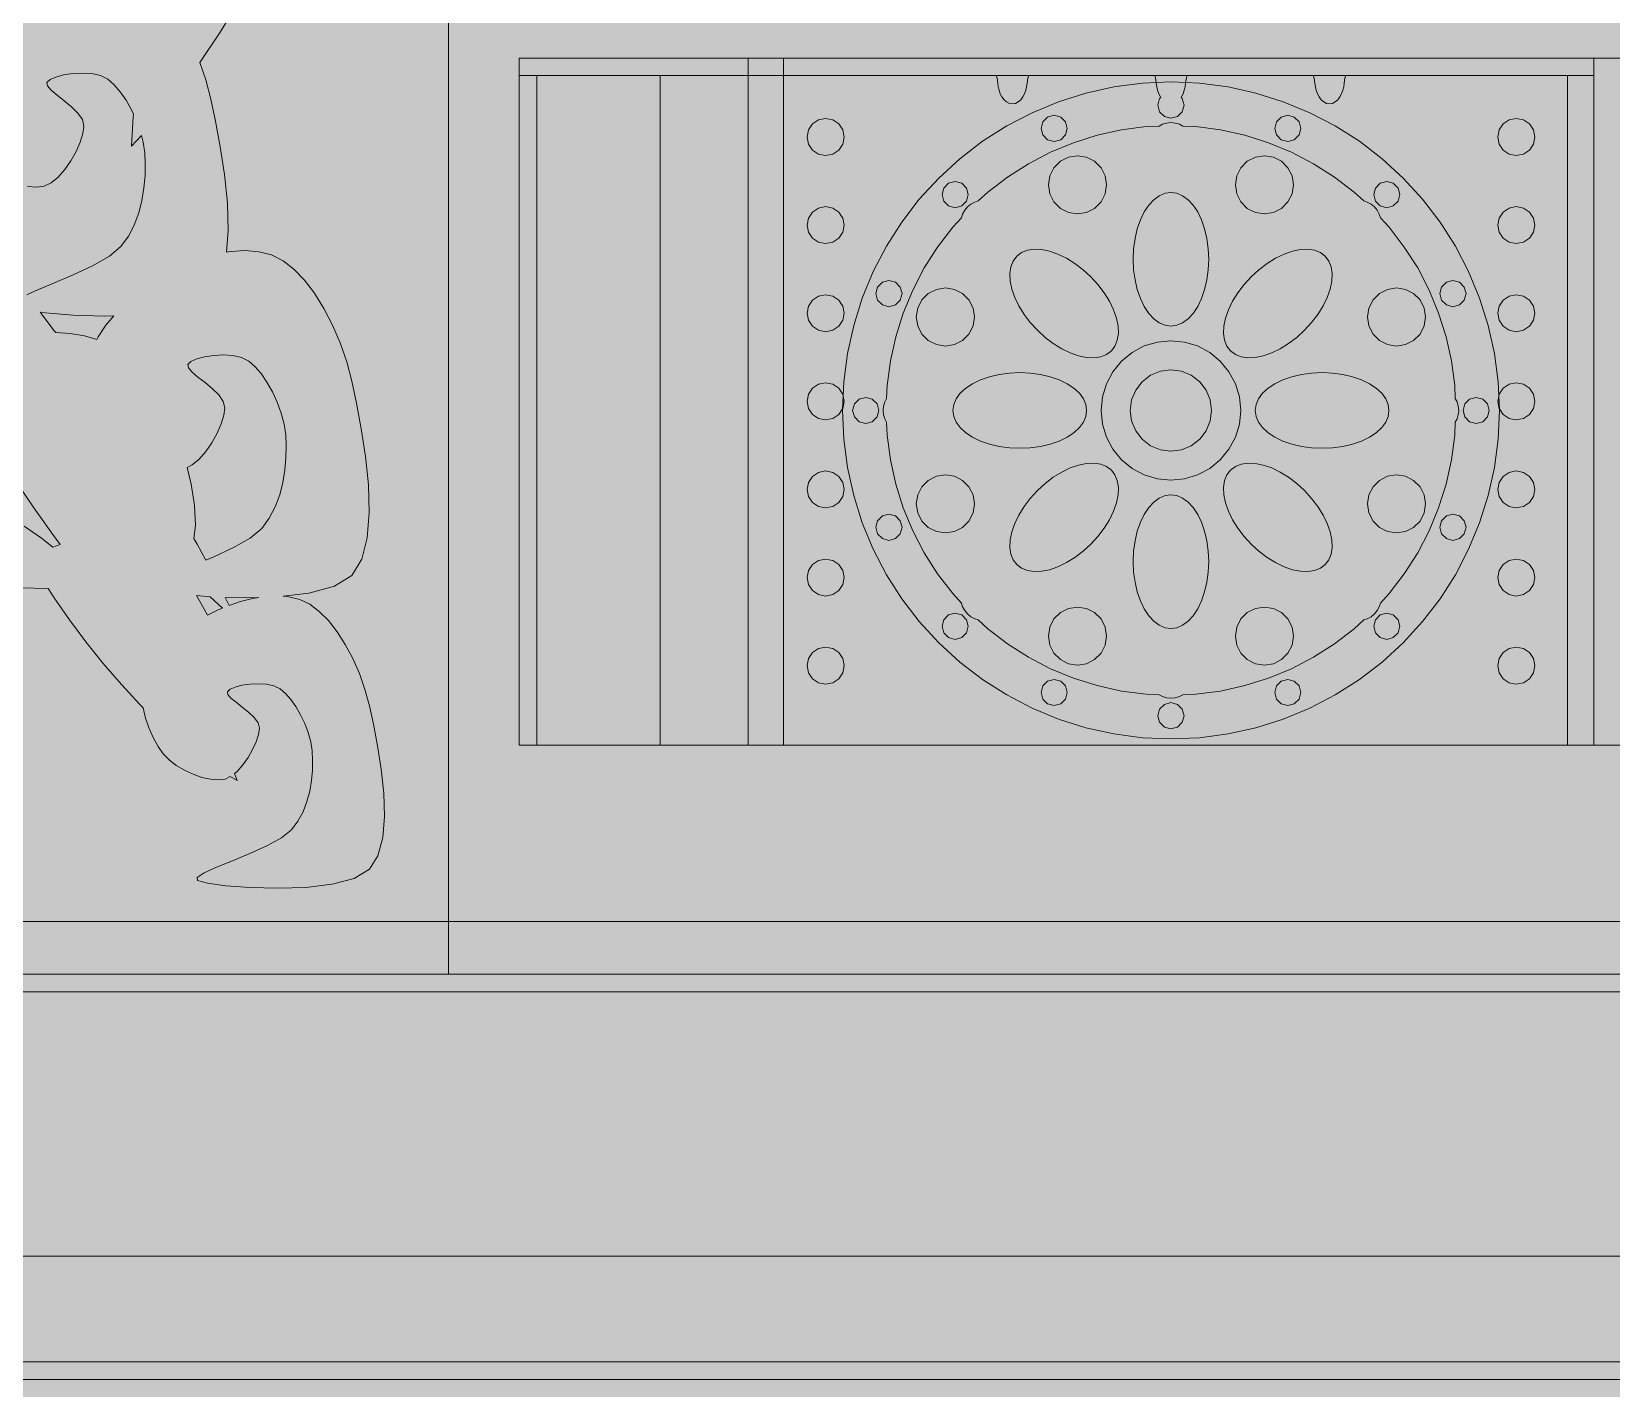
# Model space of a CAD drawing. Header units: millimetres. Extents: x -2412 to 16214, y -1176 to 12015.
# Drawn here: x 1608 to 2977, y 3275 to 4450 of the extents above; entities that cross this region are included whole.
import ezdxf

# ---------------------------------------------------------------- set-up
doc = ezdxf.new("R2010")
doc.units = ezdxf.units.MM
for name, color, linetype, lineweight, true_color in [('00_WHITE_BACKGROUND', 7, 'Continuous', 18, 0xffffff), ('02_CORNICES', 7, 'Continuous', 18, 0x000000), ('03_FRAMES_DOORS', 7, 'Continuous', 18, 0x000000), ('06_ORNAMENT', 7, 'Continuous', 18, 0x000000), ('07_RAILINGS', 7, 'Continuous', 18, 0x000000)]:
    doc.layers.add(name, color=color, linetype=linetype, lineweight=lineweight, true_color=true_color)

msp = doc.modelspace()

# ---------------------------------------------------------------- linework, layer by layer
at = {"layer": '00_WHITE_BACKGROUND', "lineweight": 18, "true_color": 0xffffff}
msp.add_solid([(-2412.2137, -1175.5725), (16213.7405, -1175.5725), (-2412.2137, 12015.2672), (16213.7405, 12015.2672)], dxfattribs=at)
at = {"layer": '02_CORNICES', "color": 7, "lineweight": 18, "true_color": 0x000000}
for points in [[(1389.313, 3679.3893), (1969.4656, 3679.3893), (3984.7328, 3679.3893), (4564.8855, 3679.3893)], [(5114.5038, 3633.5878), (5114.5038, 3618.3206), (854.9618, 3618.3206), (854.9618, 3633.5878)], [(1389.313, 3633.5878), (1969.4656, 3633.5878)], [(5137.4046, 3389.313), (5068.7023, 3297.7099), (885.4962, 3297.7099), (824.4275, 3379.1298)], [(5137.4046, 3389.313), (5145.0382, 3389.313), (5145.0382, 3282.4427), (824.4275, 3282.4427), (824.4275, 3379.1298)], [(824.4275, 3379.1298), (824.4275, 3389.313), (5137.4046, 3389.313)]]:
    msp.add_lwpolyline(points, dxfattribs=at)
at = {"layer": '03_FRAMES_DOORS', "color": 7, "lineweight": 18, "true_color": 0x000000}
for points in [[(2045.8015, 4412.2137), (2045.8015, 3832.0611), (2152.6718, 3832.0611)], [(2152.6718, 4412.2137), (2152.6718, 3832.0611)], [(2259.542, 4412.2137), (2259.542, 3832.0611)], [(2938.9313, 4412.2137), (2938.9313, 3832.0611)], [(2152.6718, 3832.0611), (2229.0076, 3832.0611), (2259.542, 3832.0611)], [(2259.542, 3832.0611), (2938.9313, 3832.0611)], [(2938.9313, 3832.0611), (2961.8321, 3832.0611)]]:
    msp.add_lwpolyline(points, dxfattribs=at)
at = {"layer": '06_ORNAMENT', "color": 7, "lineweight": 18, "true_color": 0x000000}
for points in [[(1597.6641, 3968.4275), (1622.4275, 3967.9847), (1627.6031, 3959.9237), (1640.8092, 3940.8397), (1655.0382, 3921.7252), (1670.0916, 3902.8702), (1685.8473, 3884.5496), (1702.1374, 3867.0382), (1704.7634, 3864.4733), (1706.8855, 3855.4198), (1709.9389, 3846.5649), (1713.6489, 3838.3053), (1717.8015, 3830.916), (1722.1374, 3824.7328), (1727.1908, 3819.4351), (1733.4351, 3814.5954), (1740.5191, 3810.3664), (1748.0611, 3806.8702), (1755.7099, 3804.229), (1763.1145, 3802.5802), (1769.9084, 3802.0458), (1775.7252, 3802.7481), (1780.2748, 3804.8397), (1786.2595, 3801.5267), (1783.8473, 3807.4962), (1786.1985, 3809.3893), (1791.1603, 3814.9466), (1795.6947, 3821.374), (1799.5878, 3828.229), (1802.6565, 3835.0382), (1804.687, 3841.3588), (1805.4962, 3846.7176), (1804.2748, 3851.4656), (1800.8702, 3856.1985), (1796.0611, 3860.8092), (1790.6107, 3865.1908), (1785.2824, 3869.2519), (1780.8397, 3872.8855), (1778.0611, 3875.9847), (1777.7099, 3878.4733), (1780.0305, 3880.5649), (1784.3817, 3882.458), (1790.229, 3884), (1797.0687, 3885.0382), (1804.3206, 3885.4046), (1811.4809, 3884.9466), (1818, 3883.4962), (1823.3588, 3880.916), (1828, 3876.9924), (1832.626, 3871.771), (1837.0992, 3865.5267), (1841.2214, 3858.4733), (1844.855, 3850.8702), (1847.8321, 3842.9618), (1849.9847, 3834.9771), (1851.145, 3827.1756), (1851.5267, 3819.1603), (1851.374, 3810.5344), (1850.5802, 3801.5267), (1849.0382, 3792.3664), (1846.6412, 3783.2824), (1843.2824, 3774.5038), (1838.8702, 3766.2595), (1833.2824, 3758.7786), (1824.5802, 3751.7405), (1812.0153, 3744.8092), (1797.2977, 3738.1374), (1782.1832, 3731.9084), (1768.3511, 3726.2901), (1757.5573, 3721.4504), (1751.4962, 3717.5725), (1751.9084, 3714.8092), (1760.5191, 3712.5496), (1776.4275, 3710.3817), (1797.4046, 3708.7328), (1821.2519, 3708.0916), (1845.7252, 3708.8855), (1868.626, 3711.6031), (1887.7099, 3716.6718), (1900.7634, 3724.5802), (1908.2443, 3736.3511), (1912.4427, 3751.9847), (1913.9389, 3770.4122), (1913.2977, 3790.5344), (1911.084, 3811.2672), (1907.8779, 3831.5267), (1904.2443, 3850.2137), (1900.7634, 3866.2595), (1896.9771, 3880.458), (1892.1374, 3894.1985), (1886.4122, 3907.2519), (1879.9237, 3919.3893), (1872.8092, 3930.3817), (1865.2214, 3940), (1857.2977, 3948.0153), (1849.1603, 3954.1985), (1840.458, 3958.3969), (1830.9008, 3960.7634), (1826.1679, 3961.1145), (1848.4122, 3963.8321), (1870.4275, 3969.8473), (1885.4962, 3979.2366), (1894.1221, 3993.2061), (1898.9618, 4011.7863), (1900.687, 4033.6641), (1899.9542, 4057.5573), (1897.4046, 4082.1832), (1893.7099, 4106.229), (1889.5267, 4128.4275), (1885.4962, 4147.4809), (1881.1145, 4164.3359), (1875.542, 4180.6565), (1868.9313, 4196.1527), (1861.4504, 4210.5649), (1853.2519, 4223.6183), (1844.4885, 4235.0534), (1835.3435, 4244.5649), (1825.9542, 4251.9084), (1815.9084, 4256.9008), (1804.8855, 4259.7099), (1793.145, 4260.6107), (1781.0076, 4259.8779), (1777.084, 4259.2214), (1778.5496, 4277.9389), (1777.8168, 4301.8321), (1775.2672, 4326.458), (1771.5725, 4350.5038), (1767.3893, 4372.7023), (1763.3588, 4391.7557), (1758.9771, 4408.6107), (1753.8473, 4423.6794), (1771.3893, 4449.771), (1789.9847, 4480.0763)], [(1604.5344, 4316.1374), (1612.3664, 4315.4962), (1619.084, 4316.3359), (1625.145, 4319.2214), (1631.1603, 4324.229), (1636.9008, 4330.8244), (1642.1221, 4338.458), (1646.626, 4346.5954), (1650.1679, 4354.687), (1652.5038, 4362.1832), (1653.4351, 4368.5496), (1652.0305, 4374.1985), (1648.1069, 4379.8168), (1642.5496, 4385.2824), (1636.2595, 4390.4885), (1630.1069, 4395.2977), (1624.9924, 4399.6183), (1621.7863, 4403.313), (1621.374, 4406.2595), (1624.0458, 4408.7481), (1629.0687, 4410.9924), (1635.8321, 4412.8244), (1643.7099, 4414.0611), (1652.0763, 4414.4885), (1660.3359, 4413.9389), (1667.8626, 4412.229), (1674.0458, 4409.1603), (1679.4046, 4404.4885), (1684.7481, 4398.3053), (1689.8931, 4390.8855), (1694.6565, 4382.5038), (1696.3664, 4378.8092), (1696.0611, 4376.458), (1694.6565, 4351.145), (1703.2366, 4360.4275), (1704.7634, 4354.6107), (1706.1069, 4345.3435), (1706.5496, 4335.8321), (1706.3817, 4325.5878), (1705.4504, 4314.8855), (1703.6794, 4304), (1700.9008, 4293.2214), (1697.0382, 4282.7939), (1691.9389, 4273.0076), (1685.4962, 4264.1221), (1675.4504, 4255.771), (1660.9466, 4247.5267), (1643.9847, 4239.6183), (1626.5344, 4232.2137), (1610.5802, 4225.542), (1603.8473, 4222.4427)], [(2443.8626, 4412.2137), (2259.542, 4412.2137), (2229.0076, 4412.2137), (2152.6718, 4412.2137), (2045.8015, 4412.2137), (2030.5344, 4412.2137), (2030.5344, 3832.0611), (2045.8015, 3832.0611)], [(2472.1679, 4412.2137), (2443.8626, 4412.2137)], [(2443.8626, 4412.2137), (2444.1985, 4411.7252), (2444.6718, 4410.0916), (2444.9924, 4408), (2445.313, 4405.4809), (2445.7557, 4402.6412), (2446.4733, 4399.6031), (2447.5267, 4396.5802), (2448.9771, 4393.7405), (2450.8092, 4391.2824), (2453.0076, 4389.3893), (2455.4351, 4388.1985), (2458.0153, 4387.7863), (2460.5954, 4388.1985), (2463.0229, 4389.3893), (2465.2214, 4391.2824), (2467.0534, 4393.7405), (2468.5038, 4396.5802), (2469.5573, 4399.6031), (2470.2748, 4402.6412), (2470.7176, 4405.4809), (2471.0382, 4408), (2471.3588, 4410.0916), (2471.8321, 4411.7252), (2472.1679, 4412.2137)], [(2581.2672, 4412.2137), (2472.1679, 4412.2137)], [(2609.5725, 4412.2137), (2581.2672, 4412.2137)], [(2581.2672, 4412.2137), (2581.6031, 4411.7252), (2582.0763, 4410.0916), (2582.3969, 4408), (2582.626, 4406.229)], [(2608.2137, 4406.229), (2608.4427, 4408), (2608.7634, 4410.0916), (2609.2366, 4411.7252), (2609.5725, 4412.2137)], [(2718.6718, 4412.2137), (2609.5725, 4412.2137)], [(2746.9771, 4412.2137), (2718.6718, 4412.2137)], [(2718.6718, 4412.2137), (2719.0076, 4411.7252), (2719.4809, 4410.0916), (2719.8015, 4408), (2720.1221, 4405.4809), (2720.5649, 4402.6412), (2721.2824, 4399.6031), (2722.3359, 4396.5802), (2723.7863, 4393.7405), (2725.6183, 4391.2824), (2727.8168, 4389.3893), (2730.2443, 4388.1985), (2732.8244, 4387.7863), (2735.4046, 4388.1985), (2737.8321, 4389.3893), (2740.0305, 4391.2824), (2741.8626, 4393.7405), (2743.313, 4396.5802), (2744.3664, 4399.6031), (2745.084, 4402.6412), (2745.5267, 4405.4809), (2745.8473, 4408), (2746.1679, 4410.0916), (2746.6412, 4411.7252), (2746.9771, 4412.2137)], [(2961.8321, 3832.0611), (2961.8321, 4412.2137), (2938.9313, 4412.2137), (2746.9771, 4412.2137)], [(2582.626, 4406.229), (2570.6107, 4405.7099), (2545.9847, 4402.4733), (2521.7405, 4397.0992), (2498.0611, 4389.6336), (2475.1145, 4380.1221), (2453.0992, 4368.6565), (2432.1527, 4355.313), (2412.4427, 4340.1985), (2394.1374, 4323.4198), (2377.3588, 4305.1145), (2362.2443, 4285.4046), (2348.9008, 4264.458), (2337.4351, 4242.4427), (2327.9237, 4219.4962), (2320.458, 4195.8168), (2315.084, 4171.5725), (2311.8473, 4146.9466), (2311.313, 4134.5802)], [(2608.2137, 4406.229), (2595.4198, 4406.7939), (2582.626, 4406.229)], [(2582.626, 4406.229), (2582.7176, 4405.4809), (2583.1603, 4402.6412), (2583.8779, 4399.6031), (2584.9313, 4396.5802), (2586.3817, 4393.7405), (2586.6565, 4393.3588), (2585.6031, 4392.3053), (2584.0916, 4386.6412), (2585.6031, 4380.9771), (2589.7557, 4376.8244), (2595.4198, 4375.2977), (2601.084, 4376.8244), (2605.2366, 4380.9771), (2606.7634, 4386.6412), (2605.2366, 4392.3053), (2604.1832, 4393.3588), (2604.458, 4393.7405), (2605.9084, 4396.5802), (2606.9618, 4399.6031), (2607.6794, 4402.6412), (2608.1221, 4405.4809), (2608.2137, 4406.229)], [(2879.5267, 4134.5802), (2878.9924, 4146.9466), (2875.7557, 4171.5725), (2870.3817, 4195.8168), (2862.916, 4219.4962), (2853.4046, 4242.4427), (2841.9389, 4264.458), (2828.5954, 4285.4046), (2813.4809, 4305.1145), (2796.7023, 4323.4198), (2778.3969, 4340.1985), (2758.687, 4355.313), (2737.7557, 4368.6565), (2715.7252, 4380.1221), (2692.7786, 4389.6336), (2669.0992, 4397.0992), (2644.855, 4402.4733), (2620.229, 4405.7099), (2608.2137, 4406.229)], [(2311.313, 4134.5802), (2310.9924, 4136.1679), (2307.5115, 4141.3588), (2302.3206, 4144.8397), (2296.1832, 4146.0611), (2290.0458, 4144.8397), (2284.855, 4141.3588), (2281.374, 4136.1679), (2280.1527, 4130.0305), (2281.374, 4123.8931), (2284.855, 4118.687), (2290.0458, 4115.2214), (2296.1832, 4114), (2302.3206, 4115.2214), (2307.5115, 4118.687), (2310.8244, 4123.6489)], [(2311.313, 4134.5802), (2310.8244, 4123.6489)], [(2310.8244, 4123.6489), (2310.9924, 4123.8931), (2312.2137, 4130.0305), (2311.313, 4134.5802)], [(2879.5267, 4134.5802), (2878.626, 4130.0305), (2879.8473, 4123.8931), (2880.0153, 4123.6489)], [(2880.0153, 4123.6489), (2883.3282, 4118.687), (2888.5191, 4115.2214), (2894.6565, 4114), (2900.7939, 4115.2214), (2905.9847, 4118.687), (2909.4656, 4123.8931), (2910.687, 4130.0305), (2909.4656, 4136.1679), (2905.9847, 4141.3588), (2900.7939, 4144.8397), (2894.6565, 4146.0611), (2888.5191, 4144.8397), (2883.3282, 4141.3588), (2879.8473, 4136.1679), (2879.5267, 4134.5802)], [(2880.0153, 4123.6489), (2879.5267, 4134.5802)], [(2310.8244, 4123.6489), (2310.7634, 4122.1374), (2311.8473, 4097.3282), (2315.084, 4072.7023), (2320.458, 4048.458), (2327.9237, 4024.7786), (2337.4351, 4001.8321), (2348.9008, 3979.8015), (2362.2443, 3958.8702), (2377.3588, 3939.1603), (2394.1374, 3920.855), (2412.4427, 3904.0763), (2432.1527, 3888.9618), (2453.0992, 3875.6183), (2475.1145, 3864.1527), (2498.0611, 3854.6412), (2521.7405, 3847.1756), (2545.9847, 3841.8015), (2570.6107, 3838.5649), (2595.4198, 3837.4809), (2620.229, 3838.5649), (2644.855, 3841.8015), (2669.0992, 3847.1756), (2692.7786, 3854.6412), (2715.7252, 3864.1527), (2737.7557, 3875.6183), (2758.687, 3888.9618), (2778.3969, 3904.0763), (2796.7023, 3920.855), (2813.4809, 3939.1603), (2828.5954, 3958.8702), (2841.9389, 3979.8015), (2853.4046, 4001.8321), (2862.916, 4024.7786), (2870.3817, 4048.458), (2875.7557, 4072.7023), (2878.9924, 4097.3282), (2880.0763, 4122.1374), (2880.0153, 4123.6489)], [(1593.3893, 4062.5496), (1610.0305, 4037.7099), (1627.8015, 4012.6718), (1632.855, 4005.9389), (1626.4427, 4003.5725), (1616.5344, 4011.3588), (1601.6031, 4021.9542)]]:
    msp.add_lwpolyline(points, dxfattribs=at)
for points in [[(2280.1527, 4359.0382), (2281.374, 4352.9008), (2284.855, 4347.6947), (2290.0458, 4344.229), (2296.1832, 4343.0076), (2302.3206, 4344.229), (2307.5115, 4347.6947), (2310.9924, 4352.9008), (2312.2137, 4359.0382), (2310.9924, 4365.1756), (2307.5115, 4370.3664), (2302.3206, 4373.8473), (2296.1832, 4375.0687), (2290.0458, 4373.8473), (2284.855, 4370.3664), (2281.374, 4365.1756)], [(2346.0305, 4122.1374), (2346.3969, 4118.3969), (2347.5115, 4114.7481), (2348.9924, 4111.9084), (2349.4962, 4100.626), (2352.3053, 4079.2672), (2356.9618, 4058.2443), (2363.4351, 4037.7099), (2371.6794, 4017.8015), (2381.6183, 3998.7023), (2393.1908, 3980.5344), (2406.3053, 3963.4504), (2413.9389, 3955.1298), (2414.8855, 3952.0611), (2416.687, 3948.7023), (2419.0687, 3945.7863), (2421.9847, 3943.4046), (2425.3435, 3941.6031), (2428.4122, 3940.6565), (2436.7328, 3933.0229), (2453.8168, 3919.9084), (2471.9847, 3908.3359), (2491.084, 3898.3969), (2510.9924, 3890.1527), (2531.5267, 3883.6794), (2552.5496, 3879.0229), (2573.9084, 3876.2137), (2585.1908, 3875.7099), (2588.0305, 3874.229), (2591.6794, 3873.1145), (2595.4198, 3872.7481), (2599.1603, 3873.1145), (2602.8092, 3874.229), (2605.6489, 3875.7099), (2616.9313, 3876.2137), (2638.2901, 3879.0229), (2659.313, 3883.6794), (2679.8473, 3890.1527), (2699.7557, 3898.3969), (2718.855, 3908.3359), (2737.0229, 3919.9084), (2754.1069, 3933.0229), (2762.4275, 3940.6565), (2765.4962, 3941.6031), (2768.855, 3943.4046), (2771.771, 3945.7863), (2774.1527, 3948.7023), (2775.9542, 3952.0611), (2776.9008, 3955.1298), (2784.5344, 3963.4504), (2797.6489, 3980.5344), (2809.2214, 3998.7023), (2819.1603, 4017.8015), (2827.4046, 4037.7099), (2833.8779, 4058.2443), (2838.5344, 4079.2672), (2841.3435, 4100.626), (2841.8473, 4111.9084), (2843.3282, 4114.7481), (2844.4427, 4118.3969), (2844.8092, 4122.1374), (2844.4427, 4125.8779), (2843.3282, 4129.5267), (2841.8473, 4132.3664), (2841.3435, 4143.6489), (2838.5344, 4165.0076), (2833.8779, 4186.0305), (2827.4046, 4206.5649), (2819.1603, 4226.4733), (2809.2214, 4245.5725), (2797.6489, 4263.7405), (2784.5344, 4280.8244), (2776.9008, 4289.145), (2775.9542, 4292.2137), (2774.1527, 4295.5725), (2771.771, 4298.4885), (2768.855, 4300.8702), (2765.4962, 4302.6718), (2762.4275, 4303.6183), (2754.1069, 4311.2519), (2737.0229, 4324.3664), (2718.855, 4335.9389), (2699.7557, 4345.8779), (2679.8473, 4354.1221), (2659.313, 4360.5954), (2638.2901, 4365.2519), (2616.9313, 4368.0611), (2605.6489, 4368.5649), (2602.8092, 4370.0458), (2599.1603, 4371.1603), (2595.4198, 4371.5267), (2591.6794, 4371.1603), (2588.0305, 4370.0458), (2585.1908, 4368.5649), (2573.9084, 4368.0611), (2552.5496, 4365.2519), (2531.5267, 4360.5954), (2510.9924, 4354.1221), (2491.084, 4345.8779), (2471.9847, 4335.9389), (2453.8168, 4324.3664), (2436.7328, 4311.2519), (2428.4122, 4303.6183), (2425.3435, 4302.6718), (2421.9847, 4300.8702), (2419.0687, 4298.4885), (2416.687, 4295.5725), (2414.8855, 4292.2137), (2413.9389, 4289.145), (2406.3053, 4280.8244), (2393.1908, 4263.7405), (2381.6183, 4245.5725), (2371.6794, 4226.4733), (2363.4351, 4206.5649), (2356.9618, 4186.0305), (2352.3053, 4165.0076), (2349.4962, 4143.6489), (2348.9924, 4132.3664), (2347.5115, 4129.5267), (2346.3969, 4125.8779)], [(2482.8702, 4366.5038), (2484.3817, 4360.8397), (2488.5344, 4356.687), (2494.1985, 4355.1756), (2499.8626, 4356.687), (2504.0153, 4360.8397), (2505.542, 4366.5038), (2504.0153, 4372.1679), (2499.8626, 4376.3206), (2494.1985, 4377.8473), (2488.5344, 4376.3206), (2484.3817, 4372.1679)], [(2685.2977, 4366.5038), (2686.8244, 4360.8397), (2690.9771, 4356.687), (2696.6412, 4355.1756), (2702.3053, 4356.687), (2706.458, 4360.8397), (2707.9695, 4366.5038), (2706.458, 4372.1679), (2702.3053, 4376.3206), (2696.6412, 4377.8473), (2690.9771, 4376.3206), (2686.8244, 4372.1679)], [(2878.626, 4359.0382), (2879.8473, 4352.9008), (2883.3282, 4347.6947), (2888.5191, 4344.229), (2894.6565, 4343.0076), (2900.7939, 4344.229), (2905.9847, 4347.6947), (2909.4656, 4352.9008), (2910.687, 4359.0382), (2909.4656, 4365.1756), (2905.9847, 4370.3664), (2900.7939, 4373.8473), (2894.6565, 4375.0687), (2888.5191, 4373.8473), (2883.3282, 4370.3664), (2879.8473, 4365.1756)], [(2489.2519, 4317.6336), (2490.4885, 4309.8473), (2494.0611, 4302.8244), (2499.6336, 4297.2519), (2506.6565, 4293.6794), (2514.4427, 4292.4427), (2522.229, 4293.6794), (2529.2519, 4297.2519), (2534.8244, 4302.8244), (2538.3969, 4309.8473), (2539.6336, 4317.6336), (2538.3969, 4325.4198), (2534.8244, 4332.4427), (2529.2519, 4338.0153), (2522.229, 4341.5878), (2514.4427, 4342.8244), (2506.6565, 4341.5878), (2499.6336, 4338.0153), (2494.0611, 4332.4427), (2490.4885, 4325.4198)], [(2651.2061, 4317.6336), (2652.4427, 4309.8473), (2656.0153, 4302.8244), (2661.5878, 4297.2519), (2668.6107, 4293.6794), (2676.3969, 4292.4427), (2684.1832, 4293.6794), (2691.2061, 4297.2519), (2696.7786, 4302.8244), (2700.3511, 4309.8473), (2701.5878, 4317.6336), (2700.3511, 4325.4198), (2696.7786, 4332.4427), (2691.2061, 4338.0153), (2684.1832, 4341.5878), (2676.3969, 4342.8244), (2668.6107, 4341.5878), (2661.5878, 4338.0153), (2656.0153, 4332.4427), (2652.4427, 4325.4198)], [(2397.0534, 4309.1756), (2398.5649, 4303.4962), (2402.7176, 4299.3588), (2408.3817, 4297.8321), (2414.0611, 4299.3588), (2418.1985, 4303.4962), (2419.7252, 4309.1756), (2418.1985, 4314.8397), (2414.0611, 4318.9924), (2408.3817, 4320.5038), (2402.7176, 4318.9924), (2398.5649, 4314.8397)], [(2771.1145, 4309.1756), (2772.6412, 4303.4962), (2776.7786, 4299.3588), (2782.458, 4297.8321), (2788.1221, 4299.3588), (2792.2748, 4303.4962), (2793.7863, 4309.1756), (2792.2748, 4314.8397), (2788.1221, 4318.9924), (2782.458, 4320.5038), (2776.7786, 4318.9924), (2772.6412, 4314.8397)], [(2562.6718, 4253.1298), (2563.0687, 4244.0611), (2564.2748, 4235.2214), (2566.2443, 4226.8244), (2568.9313, 4219.0687), (2572.2595, 4212.1679), (2576.1679, 4206.2595), (2580.5496, 4201.5115), (2585.2977, 4198.0305), (2590.2901, 4195.9084), (2595.4198, 4195.1908), (2600.5496, 4195.9084), (2605.542, 4198.0305), (2610.2901, 4201.5115), (2614.6718, 4206.2595), (2618.5802, 4212.1679), (2621.9084, 4219.0687), (2624.5954, 4226.8244), (2626.5649, 4235.2214), (2627.771, 4244.0611), (2628.1679, 4253.1298), (2627.771, 4262.1985), (2626.5649, 4271.0382), (2624.5954, 4279.4351), (2621.9084, 4287.1908), (2618.5802, 4294.0916), (2614.6718, 4300), (2610.2901, 4304.7481), (2605.542, 4308.229), (2600.5496, 4310.3511), (2595.4198, 4311.0687), (2590.2901, 4310.3511), (2585.2977, 4308.229), (2580.5496, 4304.7481), (2576.1679, 4300), (2572.2595, 4294.0916), (2568.9313, 4287.1908), (2566.2443, 4279.4351), (2564.2748, 4271.0382), (2563.0687, 4262.1985)], [(2280.1527, 4282.7023), (2281.374, 4276.5649), (2284.855, 4271.3588), (2290.0458, 4267.8931), (2296.1832, 4266.6718), (2302.3206, 4267.8931), (2307.5115, 4271.3588), (2310.9924, 4276.5649), (2312.2137, 4282.7023), (2310.9924, 4288.8397), (2307.5115, 4294.0305), (2302.3206, 4297.5115), (2296.1832, 4298.7328), (2290.0458, 4297.5115), (2284.855, 4294.0305), (2281.374, 4288.8397)], [(2878.626, 4282.7023), (2879.8473, 4276.5649), (2883.3282, 4271.3588), (2888.5191, 4267.8931), (2894.6565, 4266.6718), (2900.7939, 4267.8931), (2905.9847, 4271.3588), (2909.4656, 4276.5649), (2910.687, 4282.7023), (2909.4656, 4288.8397), (2905.9847, 4294.0305), (2900.7939, 4297.5115), (2894.6565, 4298.7328), (2888.5191, 4297.5115), (2883.3282, 4294.0305), (2879.8473, 4288.8397)], [(2455.771, 4240.7481), (2456.0458, 4234.2901), (2457.4504, 4227.3588), (2459.9847, 4220.1069), (2463.5573, 4212.7328), (2468.1069, 4205.4046), (2473.5115, 4198.3053), (2479.6336, 4191.6031), (2486.3359, 4185.4809), (2493.4351, 4180.0763), (2500.7634, 4175.5267), (2508.1374, 4171.9542), (2515.3893, 4169.4198), (2522.3206, 4168), (2528.7786, 4167.7405), (2534.5954, 4168.6412), (2539.6336, 4170.6718), (2543.7557, 4173.8015), (2546.8855, 4177.9237), (2548.916, 4182.9618), (2549.8168, 4188.7786), (2549.5573, 4195.2366), (2548.1374, 4202.1679), (2545.6031, 4209.4198), (2542.0305, 4216.7939), (2537.4809, 4224.1221), (2532.0763, 4231.2214), (2525.9542, 4237.9237), (2519.2519, 4244.0458), (2512.1527, 4249.4504), (2504.8244, 4254), (2497.4504, 4257.5725), (2490.1985, 4260.1069), (2483.2672, 4261.5115), (2476.8092, 4261.7863), (2470.9924, 4260.8855), (2465.9542, 4258.855), (2461.8321, 4255.7252), (2458.7023, 4251.6031), (2456.6718, 4246.5649)], [(2641.0229, 4188.7786), (2641.9237, 4182.9618), (2643.9542, 4177.9237), (2647.084, 4173.8015), (2651.2061, 4170.6718), (2656.2443, 4168.6412), (2662.0611, 4167.7405), (2668.5191, 4168), (2675.4504, 4169.4198), (2682.7023, 4171.9542), (2690.0763, 4175.5267), (2697.4046, 4180.0763), (2704.5038, 4185.4809), (2711.2061, 4191.6031), (2717.3282, 4198.3053), (2722.7328, 4205.4046), (2727.2824, 4212.7328), (2730.855, 4220.1069), (2733.3893, 4227.3588), (2734.7939, 4234.2901), (2735.0687, 4240.7481), (2734.1679, 4246.5649), (2732.1374, 4251.6031), (2729.0076, 4255.7252), (2724.8855, 4258.855), (2719.8473, 4260.8855), (2714.0305, 4261.7863), (2707.5725, 4261.5115), (2700.6412, 4260.1069), (2693.3893, 4257.5725), (2686.0153, 4254), (2678.687, 4249.4504), (2671.5878, 4244.0458), (2664.8855, 4237.9237), (2658.7634, 4231.2214), (2653.3588, 4224.1221), (2648.8092, 4216.7939), (2645.2366, 4209.4198), (2642.7023, 4202.1679), (2641.2824, 4195.2366)], [(2339.7099, 4223.3588), (2341.2366, 4217.6947), (2345.3893, 4213.542), (2351.0534, 4212.0153), (2356.7176, 4213.542), (2360.8702, 4217.6947), (2362.3817, 4223.3588), (2360.8702, 4229.0229), (2356.7176, 4233.1756), (2351.0534, 4234.687), (2345.3893, 4233.1756), (2341.2366, 4229.0229)], [(2828.458, 4223.3588), (2829.9695, 4217.6947), (2834.1221, 4213.542), (2839.7863, 4212.0153), (2845.4504, 4213.542), (2849.6031, 4217.6947), (2851.1298, 4223.3588), (2849.6031, 4229.0229), (2845.4504, 4233.1756), (2839.7863, 4234.687), (2834.1221, 4233.1756), (2829.9695, 4229.0229)], [(2280.1527, 4206.3664), (2281.374, 4200.229), (2284.855, 4195.0229), (2290.0458, 4191.5573), (2296.1832, 4190.3359), (2302.3206, 4191.5573), (2307.5115, 4195.0229), (2310.9924, 4200.229), (2312.2137, 4206.3664), (2310.9924, 4212.5038), (2307.5115, 4217.6947), (2302.3206, 4221.1756), (2296.1832, 4222.3969), (2290.0458, 4221.1756), (2284.855, 4217.6947), (2281.374, 4212.5038)], [(2374.7328, 4203.1145), (2375.9695, 4195.3282), (2379.542, 4188.3053), (2385.1145, 4182.7328), (2392.1374, 4179.1603), (2399.9237, 4177.9237), (2407.7099, 4179.1603), (2414.7328, 4182.7328), (2420.3053, 4188.3053), (2423.8779, 4195.3282), (2425.1145, 4203.1145), (2423.8779, 4210.9008), (2420.3053, 4217.9237), (2414.7328, 4223.4962), (2407.7099, 4227.0687), (2399.9237, 4228.3053), (2392.1374, 4227.0687), (2385.1145, 4223.4962), (2379.542, 4217.9237), (2375.9695, 4210.9008)], [(2765.7252, 4203.1145), (2766.9618, 4195.3282), (2770.5344, 4188.3053), (2776.1069, 4182.7328), (2783.1298, 4179.1603), (2790.916, 4177.9237), (2798.7023, 4179.1603), (2805.7252, 4182.7328), (2811.2977, 4188.3053), (2814.8702, 4195.3282), (2816.1069, 4203.1145), (2814.8702, 4210.9008), (2811.2977, 4217.9237), (2805.7252, 4223.4962), (2798.7023, 4227.0687), (2790.916, 4228.3053), (2783.1298, 4227.0687), (2776.1069, 4223.4962), (2770.5344, 4217.9237), (2766.9618, 4210.9008)], [(2878.626, 4206.3664), (2879.8473, 4200.229), (2883.3282, 4195.0229), (2888.5191, 4191.5573), (2894.6565, 4190.3359), (2900.7939, 4191.5573), (2905.9847, 4195.0229), (2909.4656, 4200.229), (2910.687, 4206.3664), (2909.4656, 4212.5038), (2905.9847, 4217.6947), (2900.7939, 4221.1756), (2894.6565, 4222.3969), (2888.5191, 4221.1756), (2883.3282, 4217.6947), (2879.8473, 4212.5038)], [(1615.4809, 4207.2672), (1619.8931, 4206.6565), (1644.1069, 4204.7023), (1671.6183, 4203.9237), (1679.4656, 4204.1985), (1672.5191, 4196), (1665.7252, 4186.0458), (1664.4733, 4183.4809), (1653.9695, 4186.8855), (1641.4504, 4188.9466), (1629.0076, 4189.5725), (1628.0305, 4190.9008)], [(2534.9618, 4122.1374), (2536.1221, 4110.3359), (2539.5573, 4099.0076), (2545.145, 4088.5496), (2552.6718, 4079.3893), (2561.8321, 4071.8626), (2572.2901, 4066.2748), (2583.6183, 4062.8397), (2595.4198, 4061.6794), (2607.2214, 4062.8397), (2618.5496, 4066.2748), (2629.0076, 4071.8626), (2638.1679, 4079.3893), (2645.6947, 4088.5496), (2651.2824, 4099.0076), (2654.7176, 4110.3359), (2655.8779, 4122.1374), (2654.7176, 4133.9389), (2651.2824, 4145.2672), (2645.6947, 4155.7252), (2638.1679, 4164.8855), (2629.0076, 4172.4122), (2618.5496, 4178), (2607.2214, 4181.4351), (2595.4198, 4182.5954), (2583.6183, 4181.4351), (2572.2901, 4178), (2561.8321, 4172.4122), (2552.6718, 4164.8855), (2545.145, 4155.7252), (2539.5573, 4145.2672), (2536.1221, 4133.9389)], [(1742.855, 4072.8397), (1747.2824, 4074.9466), (1753.2977, 4079.9542), (1759.0382, 4086.5496), (1764.2595, 4094.1832), (1768.7634, 4102.3206), (1772.3053, 4110.4122), (1774.6412, 4117.9084), (1775.5725, 4124.2748), (1774.1679, 4129.9237), (1770.2443, 4135.542), (1764.687, 4141.0076), (1758.3969, 4146.2137), (1752.2443, 4151.0229), (1747.1298, 4155.3435), (1743.9237, 4159.0382), (1743.5115, 4161.9847), (1746.1832, 4164.4733), (1751.2061, 4166.7176), (1757.9695, 4168.5496), (1765.8473, 4169.7863), (1774.2137, 4170.2137), (1782.4733, 4169.6641), (1790, 4167.9542), (1796.1832, 4164.8855), (1801.542, 4160.2137), (1806.8855, 4154.0305), (1812.0305, 4146.6107), (1816.7939, 4138.229), (1820.9924, 4129.2061), (1824.4122, 4119.8168), (1826.9008, 4110.3359), (1828.2443, 4101.0687), (1828.687, 4091.5573), (1828.5191, 4081.313), (1827.5878, 4070.6107), (1825.8168, 4059.7252), (1823.0382, 4048.9466), (1819.1756, 4038.5191), (1814.0763, 4028.7328), (1807.6336, 4019.8473), (1797.5878, 4011.4962), (1783.084, 4003.2519), (1766.1221, 3995.3435), (1759.084, 3992.3511), (1751.4504, 4006.3817), (1748.6718, 4011.0534), (1750.0458, 4022.3969), (1749.2061, 4040), (1746.3206, 4058.1374)], [(2406.4885, 4122.1374), (2407.2061, 4117.0076), (2409.3282, 4112.0153), (2412.8092, 4107.2672), (2417.5573, 4102.8855), (2423.4656, 4098.9771), (2430.3664, 4095.6489), (2438.1221, 4092.9618), (2446.5191, 4090.9924), (2455.3588, 4089.7863), (2464.4275, 4089.3893), (2473.4962, 4089.7863), (2482.3359, 4090.9924), (2490.7328, 4092.9618), (2498.4885, 4095.6489), (2505.3893, 4098.9771), (2511.2977, 4102.8855), (2516.0458, 4107.2672), (2519.5267, 4112.0153), (2521.6489, 4117.0076), (2522.3664, 4122.1374), (2521.6489, 4127.2672), (2519.5267, 4132.2595), (2516.0458, 4137.0076), (2511.2977, 4141.3893), (2505.3893, 4145.2977), (2498.4885, 4148.626), (2490.7328, 4151.313), (2482.3359, 4153.2824), (2473.4962, 4154.4885), (2464.4275, 4154.8855), (2455.3588, 4154.4885), (2446.5191, 4153.2824), (2438.1221, 4151.313), (2430.3664, 4148.626), (2423.4656, 4145.2977), (2417.5573, 4141.3893), (2412.8092, 4137.0076), (2409.3282, 4132.2595), (2407.2061, 4127.2672)], [(2560.1527, 4122.1374), (2561.3588, 4113.0076), (2564.8702, 4104.5038), (2570.4885, 4097.2061), (2577.7863, 4091.5878), (2586.2901, 4088.0763), (2595.4198, 4086.8702), (2604.5496, 4088.0763), (2613.0534, 4091.5878), (2620.3511, 4097.2061), (2625.9695, 4104.5038), (2629.4809, 4113.0076), (2630.687, 4122.1374), (2629.4809, 4131.2672), (2625.9695, 4139.771), (2620.3511, 4147.0687), (2613.0534, 4152.687), (2604.5496, 4156.1985), (2595.4198, 4157.4046), (2586.2901, 4156.1985), (2577.7863, 4152.687), (2570.4885, 4147.0687), (2564.8702, 4139.771), (2561.3588, 4131.2672)], [(2668.4733, 4122.1374), (2669.1908, 4117.0076), (2671.313, 4112.0153), (2674.7939, 4107.2672), (2679.542, 4102.8855), (2685.4504, 4098.9771), (2692.3511, 4095.6489), (2700.1069, 4092.9618), (2708.5038, 4090.9924), (2717.3435, 4089.7863), (2726.4122, 4089.3893), (2735.4809, 4089.7863), (2744.3206, 4090.9924), (2752.7176, 4092.9618), (2760.4733, 4095.6489), (2767.374, 4098.9771), (2773.2824, 4102.8855), (2778.0305, 4107.2672), (2781.5115, 4112.0153), (2783.6336, 4117.0076), (2784.3511, 4122.1374), (2783.6336, 4127.2672), (2781.5115, 4132.2595), (2778.0305, 4137.0076), (2773.2824, 4141.3893), (2767.374, 4145.2977), (2760.4733, 4148.626), (2752.7176, 4151.313), (2744.3206, 4153.2824), (2735.4809, 4154.4885), (2726.4122, 4154.8855), (2717.3435, 4154.4885), (2708.5038, 4153.2824), (2700.1069, 4151.313), (2692.3511, 4148.626), (2685.4504, 4145.2977), (2679.542, 4141.3893), (2674.7939, 4137.0076), (2671.313, 4132.2595), (2669.1908, 4127.2672)], [(2319.5878, 4122.1374), (2321.0992, 4116.4733), (2325.2519, 4112.3206), (2330.916, 4110.7939), (2336.5802, 4112.3206), (2340.7328, 4116.4733), (2342.2595, 4122.1374), (2340.7328, 4127.8015), (2336.5802, 4131.9542), (2330.916, 4133.4656), (2325.2519, 4131.9542), (2321.0992, 4127.8015)], [(2848.5954, 4122.1374), (2850.1069, 4116.4733), (2854.2595, 4112.3206), (2859.9237, 4110.7939), (2865.5878, 4112.3206), (2869.7405, 4116.4733), (2871.2672, 4122.1374), (2869.7405, 4127.8015), (2865.5878, 4131.9542), (2859.9237, 4133.4656), (2854.2595, 4131.9542), (2850.1069, 4127.8015)], [(2280.1527, 4053.6947), (2281.374, 4047.5573), (2284.855, 4042.3511), (2290.0458, 4038.8855), (2296.1832, 4037.6641), (2302.3206, 4038.8855), (2307.5115, 4042.3511), (2310.9924, 4047.5573), (2312.2137, 4053.6947), (2310.9924, 4059.8321), (2307.5115, 4065.0229), (2302.3206, 4068.5038), (2296.1832, 4069.7252), (2290.0458, 4068.5038), (2284.855, 4065.0229), (2281.374, 4059.8321)], [(2374.7328, 4041.1603), (2375.9695, 4033.374), (2379.542, 4026.3511), (2385.1145, 4020.7786), (2392.1374, 4017.2061), (2399.9237, 4015.9695), (2407.7099, 4017.2061), (2414.7328, 4020.7786), (2420.3053, 4026.3511), (2423.8779, 4033.374), (2425.1145, 4041.1603), (2423.8779, 4048.9466), (2420.3053, 4055.9695), (2414.7328, 4061.542), (2407.7099, 4065.1145), (2399.9237, 4066.3511), (2392.1374, 4065.1145), (2385.1145, 4061.542), (2379.542, 4055.9695), (2375.9695, 4048.9466)], [(2455.771, 4003.5267), (2456.6718, 3997.7099), (2458.7023, 3992.6718), (2461.8321, 3988.5496), (2465.9542, 3985.4198), (2470.9924, 3983.3893), (2476.8092, 3982.4885), (2483.2672, 3982.7634), (2490.1985, 3984.1679), (2497.4504, 3986.7023), (2504.8244, 3990.2748), (2512.1527, 3994.8244), (2519.2519, 4000.229), (2525.9542, 4006.3511), (2532.0763, 4013.0534), (2537.4809, 4020.1527), (2542.0305, 4027.4809), (2545.6031, 4034.855), (2548.1374, 4042.1069), (2549.5573, 4049.0382), (2549.8168, 4055.4962), (2548.916, 4061.313), (2546.8855, 4066.3511), (2543.7557, 4070.4733), (2539.6336, 4073.6031), (2534.5954, 4075.6336), (2528.7786, 4076.5344), (2522.3206, 4076.2748), (2515.3893, 4074.855), (2508.1374, 4072.3206), (2500.7634, 4068.7481), (2493.4351, 4064.1985), (2486.3359, 4058.7939), (2479.6336, 4052.6718), (2473.5115, 4045.9695), (2468.1069, 4038.8702), (2463.5573, 4031.542), (2459.9847, 4024.1679), (2457.4504, 4016.916), (2456.0458, 4009.9847)], [(2641.0229, 4055.4962), (2641.2824, 4049.0382), (2642.7023, 4042.1069), (2645.2366, 4034.855), (2648.8092, 4027.4809), (2653.3588, 4020.1527), (2658.7634, 4013.0534), (2664.8855, 4006.3511), (2671.5878, 4000.229), (2678.687, 3994.8244), (2686.0153, 3990.2748), (2693.3893, 3986.7023), (2700.6412, 3984.1679), (2707.5725, 3982.7634), (2714.0305, 3982.4885), (2719.8473, 3983.3893), (2724.8855, 3985.4198), (2729.0076, 3988.5496), (2732.1374, 3992.6718), (2734.1679, 3997.7099), (2735.0687, 4003.5267), (2734.7939, 4009.9847), (2733.3893, 4016.916), (2730.855, 4024.1679), (2727.2824, 4031.542), (2722.7328, 4038.8702), (2717.3282, 4045.9695), (2711.2061, 4052.6718), (2704.5038, 4058.7939), (2697.4046, 4064.1985), (2690.0763, 4068.7481), (2682.7023, 4072.3206), (2675.4504, 4074.855), (2668.5191, 4076.2748), (2662.0611, 4076.5344), (2656.2443, 4075.6336), (2651.2061, 4073.6031), (2647.084, 4070.4733), (2643.9542, 4066.3511), (2641.9237, 4061.313)], [(2765.7252, 4041.1603), (2766.9618, 4033.374), (2770.5344, 4026.3511), (2776.1069, 4020.7786), (2783.1298, 4017.2061), (2790.916, 4015.9695), (2798.7023, 4017.2061), (2805.7252, 4020.7786), (2811.2977, 4026.3511), (2814.8702, 4033.374), (2816.1069, 4041.1603), (2814.8702, 4048.9466), (2811.2977, 4055.9695), (2805.7252, 4061.542), (2798.7023, 4065.1145), (2790.916, 4066.3511), (2783.1298, 4065.1145), (2776.1069, 4061.542), (2770.5344, 4055.9695), (2766.9618, 4048.9466)], [(2878.626, 4053.6947), (2879.8473, 4047.5573), (2883.3282, 4042.3511), (2888.5191, 4038.8855), (2894.6565, 4037.6641), (2900.7939, 4038.8855), (2905.9847, 4042.3511), (2909.4656, 4047.5573), (2910.687, 4053.6947), (2909.4656, 4059.8321), (2905.9847, 4065.0229), (2900.7939, 4068.5038), (2894.6565, 4069.7252), (2888.5191, 4068.5038), (2883.3282, 4065.0229), (2879.8473, 4059.8321)], [(2562.6718, 3991.145), (2563.0687, 3982.0763), (2564.2748, 3973.2366), (2566.2443, 3964.8397), (2568.9313, 3957.084), (2572.2595, 3950.1832), (2576.1679, 3944.2748), (2580.5496, 3939.5267), (2585.2977, 3936.0458), (2590.2901, 3933.9237), (2595.4198, 3933.2061), (2600.5496, 3933.9237), (2605.542, 3936.0458), (2610.2901, 3939.5267), (2614.6718, 3944.2748), (2618.5802, 3950.1832), (2621.9084, 3957.084), (2624.5954, 3964.8397), (2626.5649, 3973.2366), (2627.771, 3982.0763), (2628.1679, 3991.145), (2627.771, 4000.2137), (2626.5649, 4009.0534), (2624.5954, 4017.4504), (2621.9084, 4025.2061), (2618.5802, 4032.1069), (2614.6718, 4038.0153), (2610.2901, 4042.7634), (2605.542, 4046.2443), (2600.5496, 4048.3664), (2595.4198, 4049.084), (2590.2901, 4048.3664), (2585.2977, 4046.2443), (2580.5496, 4042.7634), (2576.1679, 4038.0153), (2572.2595, 4032.1069), (2568.9313, 4025.2061), (2566.2443, 4017.4504), (2564.2748, 4009.0534), (2563.0687, 4000.2137)], [(2339.7099, 4020.916), (2341.2366, 4015.2519), (2345.3893, 4011.0992), (2351.0534, 4009.5878), (2356.7176, 4011.0992), (2360.8702, 4015.2519), (2362.3817, 4020.916), (2360.8702, 4026.5802), (2356.7176, 4030.7328), (2351.0534, 4032.2595), (2345.3893, 4030.7328), (2341.2366, 4026.5802)], [(2828.458, 4020.916), (2829.9695, 4015.2519), (2834.1221, 4011.0992), (2839.7863, 4009.5878), (2845.4504, 4011.0992), (2849.6031, 4015.2519), (2851.1298, 4020.916), (2849.6031, 4026.5802), (2845.4504, 4030.7328), (2839.7863, 4032.2595), (2834.1221, 4030.7328), (2829.9695, 4026.5802)], [(2280.1527, 3977.3588), (2281.374, 3971.2214), (2284.855, 3966.0153), (2290.0458, 3962.5496), (2296.1832, 3961.3282), (2302.3206, 3962.5496), (2307.5115, 3966.0153), (2310.9924, 3971.2214), (2312.2137, 3977.3588), (2310.9924, 3983.4962), (2307.5115, 3988.687), (2302.3206, 3992.1679), (2296.1832, 3993.3893), (2290.0458, 3992.1679), (2284.855, 3988.687), (2281.374, 3983.4962)], [(2878.626, 3977.3588), (2879.8473, 3971.2214), (2883.3282, 3966.0153), (2888.5191, 3962.5496), (2894.6565, 3961.3282), (2900.7939, 3962.5496), (2905.9847, 3966.0153), (2909.4656, 3971.2214), (2910.687, 3977.3588), (2909.4656, 3983.4962), (2905.9847, 3988.687), (2900.7939, 3992.1679), (2894.6565, 3993.3893), (2888.5191, 3992.1679), (2883.3282, 3988.687), (2879.8473, 3983.4962)], [(1750.855, 3961.6641), (1762.6718, 3960.7176), (1773.4046, 3950.7939), (1769.771, 3949.313), (1760.5954, 3944.6412), (1757.374, 3950.6565)], [(1775.9389, 3960.1527), (1793.7557, 3959.6489), (1804.855, 3960.0305), (1799.6031, 3959.1603), (1789.1603, 3956.4885), (1779.3282, 3953.1908)], [(2397.0534, 3935.0992), (2398.5649, 3929.4351), (2402.7176, 3925.2824), (2408.3817, 3923.771), (2414.0611, 3925.2824), (2418.1985, 3929.4351), (2419.7252, 3935.0992), (2418.1985, 3940.7786), (2414.0611, 3944.916), (2408.3817, 3946.4427), (2402.7176, 3944.916), (2398.5649, 3940.7786)], [(2489.2519, 3926.6412), (2490.4885, 3918.855), (2494.0611, 3911.8321), (2499.6336, 3906.2595), (2506.6565, 3902.687), (2514.4427, 3901.4504), (2522.229, 3902.687), (2529.2519, 3906.2595), (2534.8244, 3911.8321), (2538.3969, 3918.855), (2539.6336, 3926.6412), (2538.3969, 3934.4275), (2534.8244, 3941.4504), (2529.2519, 3947.0229), (2522.229, 3950.5954), (2514.4427, 3951.8321), (2506.6565, 3950.5954), (2499.6336, 3947.0229), (2494.0611, 3941.4504), (2490.4885, 3934.4275)], [(2651.2061, 3926.6412), (2652.4427, 3918.855), (2656.0153, 3911.8321), (2661.5878, 3906.2595), (2668.6107, 3902.687), (2676.3969, 3901.4504), (2684.1832, 3902.687), (2691.2061, 3906.2595), (2696.7786, 3911.8321), (2700.3511, 3918.855), (2701.5878, 3926.6412), (2700.3511, 3934.4275), (2696.7786, 3941.4504), (2691.2061, 3947.0229), (2684.1832, 3950.5954), (2676.3969, 3951.8321), (2668.6107, 3950.5954), (2661.5878, 3947.0229), (2656.0153, 3941.4504), (2652.4427, 3934.4275)], [(2771.1145, 3935.0992), (2772.6412, 3929.4351), (2776.7786, 3925.2824), (2782.458, 3923.771), (2788.1221, 3925.2824), (2792.2748, 3929.4351), (2793.7863, 3935.0992), (2792.2748, 3940.7786), (2788.1221, 3944.916), (2782.458, 3946.4427), (2776.7786, 3944.916), (2772.6412, 3940.7786)], [(2280.1527, 3901.0229), (2281.374, 3894.8855), (2284.855, 3889.6794), (2290.0458, 3886.2137), (2296.1832, 3884.9924), (2302.3206, 3886.2137), (2307.5115, 3889.6794), (2310.9924, 3894.8855), (2312.2137, 3901.0229), (2310.9924, 3907.1603), (2307.5115, 3912.3511), (2302.3206, 3915.8321), (2296.1832, 3917.0534), (2290.0458, 3915.8321), (2284.855, 3912.3511), (2281.374, 3907.1603)], [(2878.626, 3901.0229), (2879.8473, 3894.8855), (2883.3282, 3889.6794), (2888.5191, 3886.2137), (2894.6565, 3884.9924), (2900.7939, 3886.2137), (2905.9847, 3889.6794), (2909.4656, 3894.8855), (2910.687, 3901.0229), (2909.4656, 3907.1603), (2905.9847, 3912.3511), (2900.7939, 3915.8321), (2894.6565, 3917.0534), (2888.5191, 3915.8321), (2883.3282, 3912.3511), (2879.8473, 3907.1603)], [(2482.8702, 3877.771), (2484.3817, 3872.1069), (2488.5344, 3867.9542), (2494.1985, 3866.4275), (2499.8626, 3867.9542), (2504.0153, 3872.1069), (2505.542, 3877.771), (2504.0153, 3883.4351), (2499.8626, 3887.5878), (2494.1985, 3889.0992), (2488.5344, 3887.5878), (2484.3817, 3883.4351)], [(2685.2977, 3877.771), (2686.8244, 3872.1069), (2690.9771, 3867.9542), (2696.6412, 3866.4275), (2702.3053, 3867.9542), (2706.458, 3872.1069), (2707.9695, 3877.771), (2706.458, 3883.4351), (2702.3053, 3887.5878), (2696.6412, 3889.0992), (2690.9771, 3887.5878), (2686.8244, 3883.4351)], [(2584.0916, 3857.6336), (2585.6031, 3851.9695), (2589.7557, 3847.8168), (2595.4198, 3846.2901), (2601.084, 3847.8168), (2605.2366, 3851.9695), (2606.7634, 3857.6336), (2605.2366, 3863.2977), (2601.084, 3867.4504), (2595.4198, 3868.9618), (2589.7557, 3867.4504), (2585.6031, 3863.2977)]]:
    msp.add_lwpolyline(points, close=True, dxfattribs=at)
at = {"layer": '07_RAILINGS', "color": 7, "lineweight": 18, "true_color": 0x000000}
for points in [[(3984.7328, 3679.3893), (3984.7328, 3633.5878), (1969.4656, 3633.5878), (1969.4656, 3679.3893), (1969.4656, 4473.2824), (2045.8015, 4473.2824), (2152.6718, 4473.2824)], [(2030.5344, 4412.2137), (2030.5344, 4427.4809), (2229.0076, 4427.4809)], [(2229.0076, 4427.4809), (2259.542, 4427.4809)], [(2229.0076, 3832.0611), (2229.0076, 4412.2137), (2229.0076, 4427.4809)], [(2259.542, 4427.4809), (2961.8321, 4427.4809)], [(2259.542, 4427.4809), (2259.542, 4412.2137)], [(2961.8321, 4427.4809), (2992.3664, 4427.4809)], [(2961.8321, 4412.2137), (2961.8321, 4427.4809)], [(2992.3664, 3832.0611), (2961.8321, 3832.0611)]]:
    msp.add_lwpolyline(points, dxfattribs=at)

doc.saveas('drawing.dxf')
